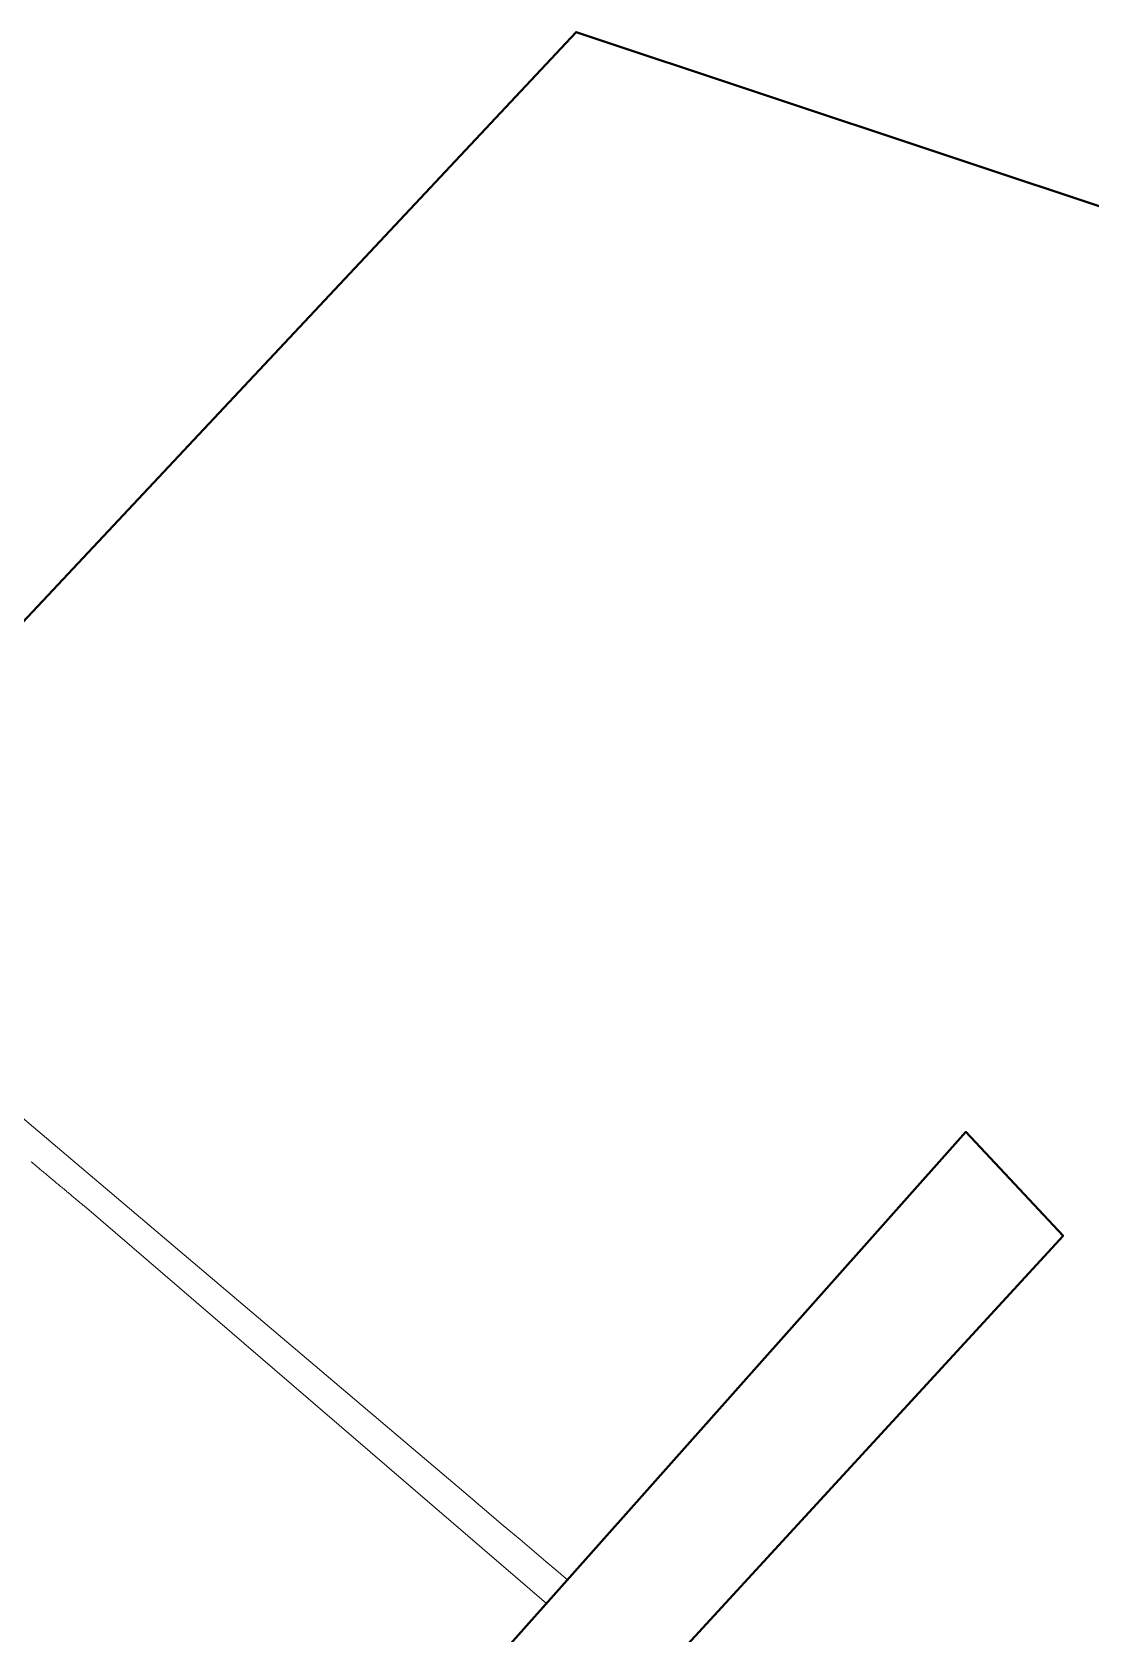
# Model space of a CAD drawing. Extents: x 174934 to 192674, y 648863 to 672607.
# Drawn here: x 180534.3 to 180614.1, y 660706.6 to 660827.3 of the extents above; entities that cross this region are included whole.
import ezdxf

# ---------------------------------------------------------------- set-up
doc = ezdxf.new("R2010")
doc.units = 0
for name, color, linetype, lineweight in [('pbitul', 14, 'Continuous', 0), ('pgesher', 7, 'Continuous', 0), ('pspecial', 7, 'Continuous', 0)]:
    doc.layers.add(name, color=color, linetype=linetype, lineweight=lineweight)

msp = doc.modelspace()

# ---------------------------------------------------------------- linework, layer by layer
at = {"layer": 'pbitul', "flags": 128}
msp.add_lwpolyline([(180534.27, 660742.16), (180534.34, 660742.1), (180534.42, 660742.03), (180534.5, 660741.97), (180534.57, 660741.9), (180534.65, 660741.84), (180534.73, 660741.77), (180534.8, 660741.71), (180534.88, 660741.65), (180534.96, 660741.58), (180535.03, 660741.52), (180535.11, 660741.45), (180535.19, 660741.39), (180535.26, 660741.32), (180535.34, 660741.26), (180535.42, 660741.2), (180535.49, 660741.13), (180535.57, 660741.07), (180535.65, 660741), (180535.72, 660740.94), (180535.8, 660740.87), (180535.88, 660740.81), (180535.95, 660740.75), (180536.03, 660740.68), (180536.11, 660740.62), (180536.18, 660740.55), (180536.26, 660740.49), (180536.34, 660740.43), (180536.41, 660740.36), (180536.49, 660740.3), (180536.57, 660740.23), (180536.64, 660740.17), (180536.72, 660740.11), (180536.8, 660740.04), (180536.82, 660740.02), (180536.9, 660739.96), (180536.97, 660739.89), (180537.05, 660739.83), (180537.13, 660739.77), (180537.2, 660739.7), (180537.28, 660739.64), (180537.36, 660739.57), (180537.44, 660739.51), (180537.51, 660739.44), (180537.59, 660739.38), (180537.67, 660739.32), (180537.74, 660739.25), (180537.82, 660739.19), (180537.9, 660739.12), (180537.97, 660739.06), (180538.05, 660739), (180538.13, 660738.93), (180538.2, 660738.87), (180538.26, 660738.83), (180573.09, 660708.86), (180573.7, 660709.52), (180574.71, 660710.62), (180573.79, 660711.4), (180573.05, 660712.03), (180571.99, 660712.92), (180571.11, 660713.67), (180570.26, 660714.38), (180569.69, 660714.87), (180568.58, 660715.81), (180567.95, 660716.35), (180567.51, 660716.72), (180567.51, 660716.72), (180531.79, 660747)], dxfattribs=at)
at = {"layer": 'pgesher', "color": 7, "linetype": 'Continuous', "lineweight": 40, "flags": 128}
msp.add_lwpolyline([(180534.68, 660665.63), (180604.69, 660744.41), (180612.01, 660736.58), (180540.86, 660659.09), (180534.68, 660665.63)], close=True, dxfattribs=at)
at = {"layer": 'pspecial', "lineweight": 40, "flags": 128}
msp.add_lwpolyline([(180418, 660659.48), (180575.33, 660827.32), (180644.76, 660804.2), (180670.93, 660779.28), (180829.13, 660628.64), (181101.26, 660396.65), (180945.44, 660212.3), (180623.09, 660486.95), (180560.1, 660539.47), (180438.54, 660642.5, -0.007057), (180418, 660659.48)], format="xyb", close=True, dxfattribs=at)

doc.saveas('drawing.dxf')
